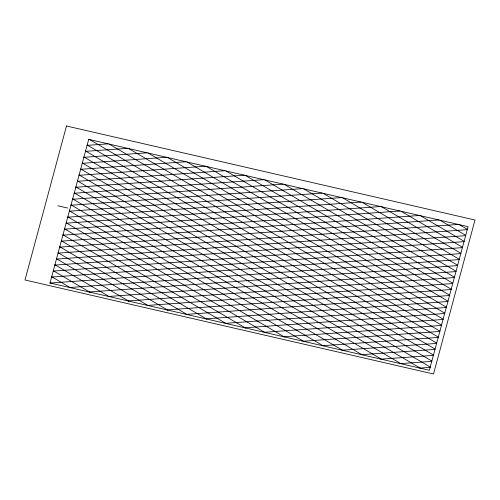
<?xml version="1.0" encoding="UTF-8"?>
<svg xmlns="http://www.w3.org/2000/svg" width="500" height="500" viewBox="0 0 500 500"><rect width="100%" height="100%" fill="white"/><g stroke="black" fill="none" stroke-linecap="round" stroke-linejoin="round"><path stroke-width="0.75" d="M87.088 145.363L108.156 143.85M85.475 151.35L127.606 148.331M83.863 157.338L147.062 152.806M82.25 163.319L166.513 157.281M80.638 169.306L185.969 161.756M79.025 175.294L205.419 166.238M77.412 181.281L224.875 170.712M75.8 187.269L244.325 175.188M74.188 193.256L263.781 179.669M72.575 199.244L283.231 184.144M70.963 205.231L302.688 188.619M69.35 211.213L322.144 193.1M67.737 217.2L341.594 197.575M66.125 223.188L361.05 202.05M64.513 229.175L380.5 206.525M62.9 235.162L399.956 211.006M61.288 241.15L419.406 215.481M59.675 247.138L438.862 219.956M58.062 253.119L458.312 224.438M56.45 259.106L467.238 229.669M54.837 265.094L465.625 235.65M53.225 271.081L464.012 241.637M51.612 277.069L462.4 247.625M50 283.056L460.788 253.612M69.681 287.512L459.175 259.6M89.138 291.994L457.562 265.587M108.594 296.469L455.95 271.575M128.044 300.944L454.338 277.562M147.5 305.425L452.719 283.544M166.95 309.9L451.106 289.531M186.406 314.375L449.494 295.519M205.856 318.85L447.881 301.506M225.312 323.331L446.269 307.494M244.762 327.806L444.656 313.481M264.219 332.281L443.044 319.469M283.675 336.763L441.431 325.45M303.125 341.238L439.819 331.438M322.581 345.712L438.206 337.425M342.031 350.188L436.594 343.413M361.488 354.669L434.981 349.4M380.938 359.144L433.369 355.387M400.394 363.619L431.756 361.375M419.844 368.1L430.144 367.356M57.9 205.794L67.625 208.031M459.394 224.681L467.325 229.331M439.944 220.206L465.712 235.319M420.487 215.731L464.1 241.306M401.037 211.25L462.488 247.294M381.581 206.775L460.875 253.281M362.131 202.3L459.263 259.269M342.675 197.825L457.65 265.256M323.225 193.344L456.037 271.238M303.769 188.869L454.425 277.225M284.312 184.394L452.812 283.212M264.862 179.913L451.2 289.2M245.406 175.438L449.588 295.188M225.956 170.963L447.975 301.175M206.5 166.488L446.362 307.162M187.05 162.006L444.75 313.144M167.594 157.531L443.137 319.131M148.144 153.056L441.525 325.119M128.688 148.575L439.913 331.106M109.237 144.1L438.3 337.094M89.781 139.625L436.688 343.081M87.175 145.031L435.075 349.069M85.562 151.019L433.462 355.056M83.95 157L431.85 361.037M82.338 162.987L430.238 367.025M80.725 168.975L420.494 368.25M79.112 174.963L401.044 363.769M77.5 180.95L381.587 359.294M75.888 186.938L362.137 354.819M74.275 192.925L342.681 350.337M72.663 198.906L323.225 345.863M71.05 204.894L303.775 341.388M69.438 210.881L284.319 336.906M67.825 216.869L264.869 332.431M66.213 222.856L245.413 327.956M64.6 228.844L225.963 323.481M62.987 234.831L206.506 319M61.375 240.812L187.056 314.525M59.763 246.8L167.6 310.05M58.15 252.787L148.15 305.569M56.537 258.775L128.694 301.094M54.925 264.762L109.237 296.619M53.312 270.75L89.787 292.144M51.7 276.737L70.331 287.663M50.087 282.725L50.881 283.188M66.481 126L25 279.988L433.519 374L475 220.012L66.481 126M88.7 139.375L50.012 282.987L429.356 370.288L468.044 226.675L88.7 139.375"/></g></svg>
